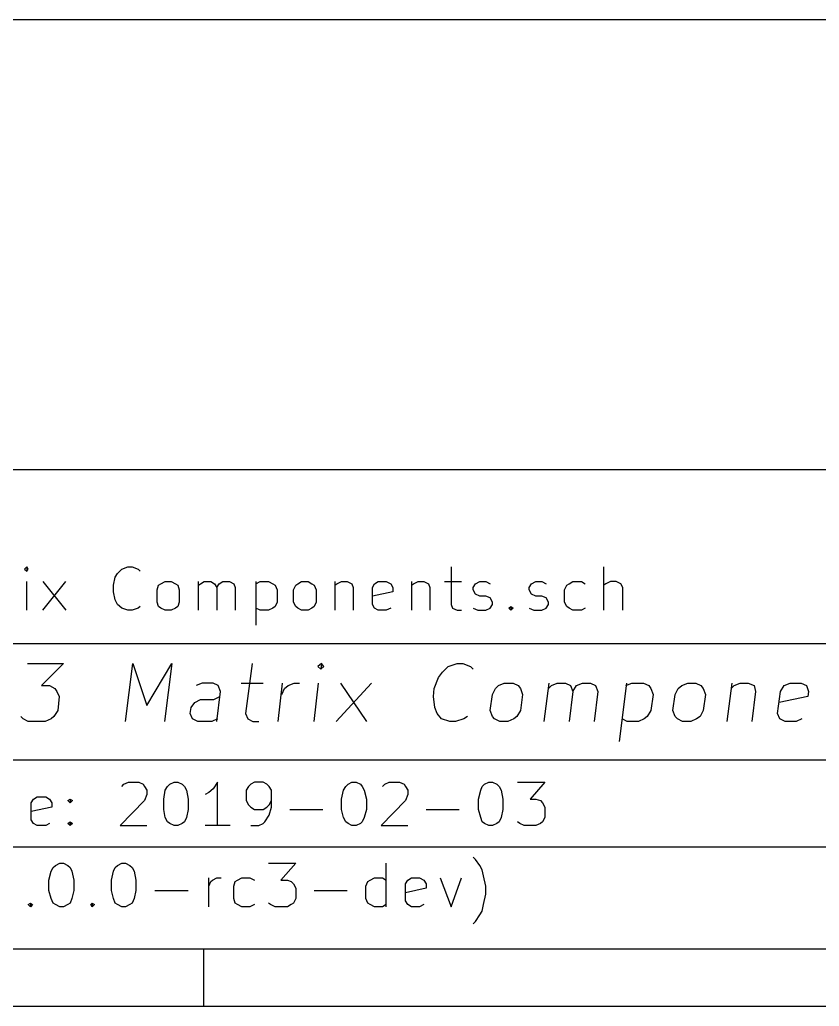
# Model space of a CAD drawing. Extents: x 10 to 287, y -200 to -10.
# Drawn here: x 203.67 to 231.23, y -200 to -166.01 of the extents above; entities that cross this region are included whole.
import ezdxf

# ---------------------------------------------------------------- set-up
doc = ezdxf.new("R2010")
doc.units = 0
doc.header["$MEASUREMENT"] = 0
doc.layers.add('RED2', color=1, linetype='CONTINUOUS')

msp = doc.modelspace()

# ---------------------------------------------------------------- linework, layer by layer
at = {"layer": 'RED2', "linetype": 'CONTINUOUS'}
for p, q in [((285.013, -166.014), (177.013, -166.014)), ((177.013, -181.508), (285.013, -181.508)), ((203.911, -184.861), (203.835, -184.937)), ((203.962, -184.937), (203.911, -184.861)), ((203.911, -184.861), (203.911, -185.014)), ((207.188, -184.937), (207.391, -184.861)), ((207.391, -184.861), (207.543, -184.861)), ((207.543, -184.861), (207.747, -184.937)), ((218.542, -184.861), (218.542, -186.157)), ((223.799, -186.36), (223.799, -184.861)), ((203.835, -184.937), (203.911, -185.014)), ((203.911, -185.014), (203.962, -184.937)), ((206.908, -185.496), (206.959, -185.217)), ((206.959, -185.217), (207.035, -185.09)), ((207.035, -185.09), (207.188, -184.937)), ((207.747, -184.937), (207.823, -185.014)), ((203.911, -186.36), (203.911, -185.369)), ((204.47, -186.36), (205.257, -185.369)), ((204.47, -185.369), (205.257, -186.36)), ((206.908, -185.725), (206.908, -185.496)), ((208.407, -185.649), (208.458, -185.496)), ((208.458, -185.496), (208.534, -185.445)), ((208.534, -185.445), (208.686, -185.369)), ((208.686, -185.369), (208.89, -185.369)), ((208.89, -185.369), (209.042, -185.445)), ((209.042, -185.445), (209.118, -185.496)), ((209.118, -185.496), (209.169, -185.649)), ((209.829, -186.36), (209.829, -185.369)), ((209.829, -185.496), (209.906, -185.445)), ((209.906, -185.445), (210.033, -185.369)), ((210.033, -185.369), (210.261, -185.369)), ((210.261, -185.369), (210.388, -185.445)), ((210.388, -185.445), (210.464, -185.572)), ((210.464, -185.572), (210.541, -185.445)), ((210.541, -185.445), (210.668, -185.369)), ((210.668, -185.369), (210.896, -185.369)), ((210.896, -185.369), (211.049, -185.445)), ((211.049, -185.445), (211.099, -185.572)), ((211.811, -185.369), (211.811, -186.868)), ((211.811, -185.445), (211.963, -185.369)), ((211.963, -185.369), (212.242, -185.369)), ((212.242, -185.369), (212.395, -185.445)), ((212.395, -185.445), (212.471, -185.496)), ((212.471, -185.496), (212.547, -185.649)), ((213.106, -185.649), (213.182, -185.496)), ((213.182, -185.496), (213.258, -185.445)), ((213.258, -185.445), (213.385, -185.369)), ((213.385, -185.369), (213.614, -185.369)), ((213.614, -185.369), (213.741, -185.445)), ((213.741, -185.445), (213.817, -185.496)), ((213.817, -185.496), (213.893, -185.649)), ((214.528, -185.369), (214.528, -186.36)), ((214.528, -185.496), (214.605, -185.445)), ((214.605, -185.445), (214.757, -185.369)), ((214.757, -185.369), (214.96, -185.369)), ((214.96, -185.369), (215.113, -185.445)), ((215.113, -185.445), (215.163, -185.572)), ((215.824, -185.572), (215.9, -185.445)), ((215.9, -185.445), (216.027, -185.369)), ((216.027, -185.369), (216.306, -185.369)), ((216.306, -185.369), (216.459, -185.445)), ((216.459, -185.445), (216.535, -185.572)), ((217.17, -185.369), (217.17, -186.36)), ((217.17, -185.496), (217.246, -185.445)), ((217.246, -185.445), (217.399, -185.369)), ((217.399, -185.369), (217.602, -185.369)), ((217.602, -185.369), (217.754, -185.445)), ((217.754, -185.445), (217.805, -185.572)), ((218.313, -185.369), (218.897, -185.369)), ((219.304, -185.572), (219.38, -185.445)), ((219.38, -185.445), (219.532, -185.369)), ((219.532, -185.369), (219.735, -185.369)), ((219.735, -185.369), (219.888, -185.445)), ((221.234, -185.572), (221.31, -185.445)), ((221.31, -185.445), (221.463, -185.369)), ((221.463, -185.369), (221.666, -185.369)), ((221.666, -185.369), (221.818, -185.445)), ((222.453, -185.649), (222.529, -185.496)), ((222.529, -185.496), (222.606, -185.445)), ((222.606, -185.445), (222.733, -185.369)), ((222.733, -185.369), (223.037, -185.369)), ((223.037, -185.369), (223.164, -185.445)), ((223.876, -185.445), (223.799, -185.496)), ((224.028, -185.369), (223.876, -185.445)), ((224.231, -185.369), (224.028, -185.369)), ((224.384, -185.445), (224.231, -185.369)), ((224.46, -185.572), (224.384, -185.445)), ((206.959, -186.004), (206.908, -185.725)), ((208.407, -186.08), (208.407, -185.649)), ((209.169, -185.649), (209.169, -186.08)), ((210.464, -185.572), (210.464, -186.36)), ((211.099, -185.572), (211.099, -186.36)), ((212.547, -185.649), (212.547, -186.08)), ((213.106, -186.08), (213.106, -185.649)), ((213.893, -185.649), (213.893, -186.08)), ((215.163, -185.572), (215.163, -186.36)), ((215.824, -186.157), (215.824, -185.572)), ((216.535, -185.725), (215.824, -185.877)), ((216.535, -185.572), (216.535, -185.725)), ((217.805, -185.572), (217.805, -186.36)), ((219.304, -185.649), (219.304, -185.572)), ((219.38, -185.801), (219.304, -185.649)), ((219.532, -185.877), (219.38, -185.801)), ((219.735, -185.877), (219.532, -185.877)), ((219.888, -185.928), (219.735, -185.877)), ((221.234, -185.649), (221.234, -185.572)), ((221.31, -185.801), (221.234, -185.649)), ((221.463, -185.877), (221.31, -185.801)), ((221.666, -185.877), (221.463, -185.877)), ((221.818, -185.928), (221.666, -185.877)), ((222.453, -186.08), (222.453, -185.649)), ((224.46, -186.36), (224.46, -185.572)), ((207.035, -186.157), (206.959, -186.004)), ((207.188, -186.284), (207.035, -186.157)), ((207.823, -186.233), (207.747, -186.284)), ((208.458, -186.233), (208.407, -186.08)), ((208.534, -186.284), (208.458, -186.233)), ((209.118, -186.233), (209.042, -186.284)), ((209.169, -186.08), (209.118, -186.233)), ((212.471, -186.233), (212.395, -186.284)), ((212.547, -186.08), (212.471, -186.233)), ((213.182, -186.233), (213.106, -186.08)), ((213.258, -186.284), (213.182, -186.233)), ((213.817, -186.233), (213.741, -186.284)), ((213.893, -186.08), (213.817, -186.233)), ((215.9, -186.284), (215.824, -186.157)), ((218.542, -186.157), (218.592, -186.284)), ((219.964, -186.08), (219.888, -185.928)), ((219.888, -186.284), (219.964, -186.157)), ((219.964, -186.157), (219.964, -186.08)), ((220.523, -186.284), (220.599, -186.233)), ((220.599, -186.233), (220.675, -186.284)), ((220.599, -186.233), (220.599, -186.36)), ((221.894, -186.08), (221.818, -185.928)), ((221.818, -186.284), (221.894, -186.157)), ((221.894, -186.157), (221.894, -186.08)), ((222.529, -186.233), (222.453, -186.08)), ((222.606, -186.284), (222.529, -186.233)), ((207.391, -186.36), (207.188, -186.284)), ((207.543, -186.36), (207.391, -186.36)), ((207.747, -186.284), (207.543, -186.36)), ((208.686, -186.36), (208.534, -186.284)), ((208.89, -186.36), (208.686, -186.36)), ((209.042, -186.284), (208.89, -186.36)), ((211.963, -186.36), (211.811, -186.284)), ((212.242, -186.36), (211.963, -186.36)), ((212.395, -186.284), (212.242, -186.36)), ((213.385, -186.36), (213.258, -186.284)), ((213.614, -186.36), (213.385, -186.36)), ((213.741, -186.284), (213.614, -186.36)), ((216.027, -186.36), (215.9, -186.284)), ((216.306, -186.36), (216.027, -186.36)), ((216.459, -186.284), (216.306, -186.36)), ((218.592, -186.284), (218.745, -186.36)), ((218.745, -186.36), (218.897, -186.36)), ((219.304, -186.284), (219.456, -186.36)), ((219.456, -186.36), (219.735, -186.36)), ((219.735, -186.36), (219.888, -186.284)), ((220.599, -186.36), (220.523, -186.284)), ((220.675, -186.284), (220.599, -186.36)), ((221.234, -186.284), (221.386, -186.36)), ((221.386, -186.36), (221.666, -186.36)), ((221.666, -186.36), (221.818, -186.284)), ((222.733, -186.36), (222.606, -186.284)), ((223.037, -186.36), (222.733, -186.36)), ((223.164, -186.284), (223.037, -186.36)), ((177.013, -187.503), (285.013, -187.503)), ((203.937, -188.189), (205.181, -188.189)), ((205.181, -188.189), (204.419, -188.951)), ((207.315, -190.195), (207.569, -188.189)), ((207.569, -188.189), (208.051, -189.636)), ((208.051, -189.636), (208.915, -188.189)), ((208.915, -188.189), (208.661, -190.195)), ((211.684, -188.189), (211.455, -189.916)), ((214.071, -188.189), (213.944, -188.29)), ((214.071, -188.189), (214.046, -188.392)), ((214.147, -188.29), (214.071, -188.189)), ((218.44, -188.29), (218.745, -188.189)), ((218.745, -188.189), (218.948, -188.189)), ((218.948, -188.189), (219.202, -188.29)), ((213.944, -188.29), (214.046, -188.392)), ((214.046, -188.392), (214.147, -188.29)), ((218.11, -188.671), (218.237, -188.493)), ((218.237, -188.493), (218.44, -188.29)), ((219.202, -188.29), (219.304, -188.392)), ((204.419, -188.951), (204.699, -188.951)), ((204.699, -188.951), (204.876, -189.052)), ((209.956, -188.874), (209.753, -188.951)), ((210.337, -188.874), (209.956, -188.874)), ((210.515, -188.951), (210.337, -188.874)), ((210.591, -189.154), (210.515, -188.951)), ((211.303, -188.874), (212.065, -188.874)), ((212.573, -190.195), (212.725, -188.874)), ((212.801, -189.052), (212.928, -188.951)), ((212.928, -188.951), (213.131, -188.874)), ((213.131, -188.874), (213.309, -188.874)), ((213.817, -190.195), (213.97, -188.874)), ((214.579, -190.195), (215.798, -188.874)), ((214.732, -188.874), (215.621, -190.195)), ((217.957, -189.052), (218.11, -188.671)), ((220.066, -189.052), (220.167, -188.951)), ((220.167, -188.951), (220.37, -188.874)), ((220.37, -188.874), (220.675, -188.874)), ((220.675, -188.874), (220.853, -188.951)), ((220.853, -188.951), (220.929, -189.052)), ((221.742, -190.195), (221.92, -188.874)), ((221.894, -189.052), (221.996, -188.951)), ((221.996, -188.951), (222.199, -188.874)), ((222.199, -188.874), (222.479, -188.874)), ((222.479, -188.874), (222.656, -188.951)), ((222.656, -188.951), (222.733, -189.154)), ((222.733, -189.154), (222.86, -188.951)), ((222.86, -188.951), (223.063, -188.874)), ((223.063, -188.874), (223.342, -188.874)), ((223.342, -188.874), (223.52, -188.951)), ((223.52, -188.951), (223.596, -189.154)), ((224.587, -188.874), (224.333, -190.881)), ((224.561, -188.951), (224.765, -188.874)), ((224.765, -188.874), (225.171, -188.874)), ((225.171, -188.874), (225.349, -188.951)), ((225.349, -188.951), (225.425, -189.052)), ((226.365, -189.052), (226.492, -188.951)), ((226.492, -188.951), (226.695, -188.874)), ((226.695, -188.874), (226.974, -188.874)), ((226.974, -188.874), (227.152, -188.951)), ((227.152, -188.951), (227.228, -189.052)), ((228.219, -188.874), (228.041, -190.195)), ((228.194, -189.052), (228.295, -188.951)), ((228.295, -188.951), (228.498, -188.874)), ((228.498, -188.874), (228.778, -188.874)), ((228.778, -188.874), (228.981, -188.951)), ((228.981, -188.951), (229.032, -189.154)), ((229.895, -189.154), (230.022, -188.951)), ((230.022, -188.951), (230.226, -188.874)), ((230.226, -188.874), (230.607, -188.874)), ((230.607, -188.874), (230.784, -188.951)), ((230.784, -188.951), (230.861, -189.154)), ((204.876, -189.052), (204.953, -189.154)), ((204.953, -189.154), (205.029, -189.332)), ((210.464, -190.195), (210.591, -189.154)), ((212.7, -189.255), (212.801, -189.052)), ((217.932, -189.332), (217.957, -189.052)), ((219.888, -189.814), (219.964, -189.255)), ((219.964, -189.255), (220.066, -189.052)), ((220.929, -189.052), (221.005, -189.255)), ((221.005, -189.255), (220.929, -189.814)), ((222.733, -189.154), (222.606, -190.195)), ((223.596, -189.154), (223.469, -190.195)), ((225.425, -189.052), (225.501, -189.255)), ((225.501, -189.255), (225.425, -189.814)), ((226.187, -189.814), (226.263, -189.255)), ((226.263, -189.255), (226.365, -189.052)), ((227.228, -189.052), (227.305, -189.255)), ((227.305, -189.255), (227.228, -189.814)), ((229.032, -189.154), (228.905, -190.195)), ((229.794, -189.916), (229.895, -189.154)), ((230.861, -189.154), (230.835, -189.332)), ((205.029, -189.332), (204.978, -189.814)), ((209.575, -189.713), (209.702, -189.535)), ((209.702, -189.535), (209.906, -189.433)), ((209.906, -189.433), (210.363, -189.433)), ((210.363, -189.433), (210.566, -189.332)), ((217.983, -189.713), (217.932, -189.332)), ((230.835, -189.332), (229.845, -189.535)), ((204.978, -189.814), (204.851, -190.017)), ((209.55, -189.916), (209.575, -189.713)), ((209.626, -190.094), (209.55, -189.916)), ((211.455, -189.916), (211.531, -190.094)), ((218.059, -189.916), (217.983, -189.713)), ((218.211, -190.094), (218.059, -189.916)), ((219.964, -190.017), (219.888, -189.814)), ((220.929, -189.814), (220.802, -190.017)), ((225.425, -189.814), (225.298, -190.017)), ((226.263, -190.017), (226.187, -189.814)), ((227.228, -189.814), (227.127, -190.017)), ((229.87, -190.094), (229.794, -189.916)), ((203.784, -190.094), (203.708, -190.017)), ((203.962, -190.195), (203.784, -190.094)), ((204.546, -190.195), (203.962, -190.195)), ((204.749, -190.094), (204.546, -190.195)), ((204.851, -190.017), (204.749, -190.094)), ((209.804, -190.195), (209.626, -190.094)), ((210.287, -190.195), (209.804, -190.195)), ((210.49, -190.094), (210.287, -190.195)), ((211.531, -190.094), (211.709, -190.195)), ((211.709, -190.195), (211.912, -190.195)), ((218.491, -190.195), (218.211, -190.094)), ((218.694, -190.195), (218.491, -190.195)), ((218.973, -190.094), (218.694, -190.195)), ((219.1, -190.017), (218.973, -190.094)), ((220.04, -190.094), (219.964, -190.017)), ((220.218, -190.195), (220.04, -190.094)), ((220.497, -190.195), (220.218, -190.195)), ((220.701, -190.094), (220.497, -190.195)), ((220.802, -190.017), (220.701, -190.094)), ((224.612, -190.195), (224.434, -190.094)), ((224.993, -190.195), (224.612, -190.195)), ((225.196, -190.094), (224.993, -190.195)), ((225.298, -190.017), (225.196, -190.094)), ((226.339, -190.094), (226.263, -190.017)), ((226.517, -190.195), (226.339, -190.094)), ((226.797, -190.195), (226.517, -190.195)), ((227, -190.094), (226.797, -190.195)), ((227.127, -190.017), (227, -190.094)), ((230.048, -190.195), (229.87, -190.094)), ((230.429, -190.195), (230.048, -190.195)), ((230.632, -190.094), (230.429, -190.195)), ((177.013, -191.516), (285.013, -191.516)), ((207.188, -192.43), (207.264, -192.354)), ((207.264, -192.354), (207.416, -192.278)), ((207.416, -192.278), (207.772, -192.278)), ((207.772, -192.278), (207.924, -192.354)), ((207.924, -192.354), (207.975, -192.43)), ((208.763, -192.43), (208.839, -192.354)), ((208.839, -192.354), (208.991, -192.278)), ((208.991, -192.278), (209.118, -192.278)), ((209.118, -192.278), (209.271, -192.354)), ((209.271, -192.354), (209.347, -192.43)), ((210.49, -192.278), (210.337, -192.507)), ((210.49, -193.777), (210.49, -192.278)), ((211.633, -192.354), (211.557, -192.43)), ((211.76, -192.278), (211.633, -192.354)), ((212.065, -192.278), (211.76, -192.278)), ((212.192, -192.354), (212.065, -192.278)), ((212.268, -192.43), (212.192, -192.354)), ((214.909, -192.43), (214.986, -192.354)), ((214.986, -192.354), (215.113, -192.278)), ((215.113, -192.278), (215.265, -192.278)), ((215.265, -192.278), (215.417, -192.354)), ((215.417, -192.354), (215.468, -192.43)), ((216.179, -192.43), (216.256, -192.354)), ((216.256, -192.354), (216.408, -192.278)), ((216.408, -192.278), (216.764, -192.278)), ((216.764, -192.278), (216.916, -192.354)), ((216.916, -192.354), (216.967, -192.43)), ((219.608, -192.43), (219.685, -192.354)), ((219.685, -192.354), (219.837, -192.278)), ((219.837, -192.278), (219.964, -192.278)), ((219.964, -192.278), (220.116, -192.354)), ((220.116, -192.354), (220.193, -192.43)), ((220.828, -192.278), (221.767, -192.278)), ((221.767, -192.278), (221.259, -192.862)), ((207.975, -192.43), (208.051, -192.557)), ((208.051, -192.557), (208.051, -192.71)), ((208.636, -192.862), (208.686, -192.557)), ((208.686, -192.557), (208.763, -192.43)), ((209.347, -192.43), (209.423, -192.557)), ((209.423, -192.557), (209.474, -192.862)), ((210.185, -192.634), (210.058, -192.71)), ((210.337, -192.507), (210.185, -192.634)), ((211.557, -192.43), (211.48, -192.557)), ((211.48, -192.557), (211.48, -192.913)), ((212.344, -192.557), (212.268, -192.43)), ((212.344, -193.142), (212.344, -192.557)), ((214.757, -192.862), (214.833, -192.557)), ((214.833, -192.557), (214.909, -192.43)), ((215.468, -192.43), (215.544, -192.557)), ((215.544, -192.557), (215.621, -192.862)), ((216.967, -192.43), (217.043, -192.557)), ((217.043, -192.557), (217.043, -192.71)), ((219.481, -192.862), (219.558, -192.557)), ((219.558, -192.557), (219.608, -192.43)), ((220.193, -192.43), (220.269, -192.557)), ((220.269, -192.557), (220.32, -192.862)), ((204.064, -192.989), (204.14, -192.862)), ((204.064, -193.573), (204.064, -192.989)), ((204.14, -192.862), (204.267, -192.786)), ((204.267, -192.786), (204.572, -192.786)), ((204.572, -192.786), (204.699, -192.862)), ((204.699, -192.862), (204.775, -192.989)), ((204.775, -192.989), (204.775, -193.142)), ((205.334, -192.913), (205.41, -192.862)), ((205.41, -192.989), (205.334, -192.913)), ((205.41, -192.862), (205.486, -192.913)), ((205.41, -192.862), (205.41, -192.989)), ((205.486, -192.913), (205.41, -192.989)), ((207.975, -192.913), (207.137, -193.777)), ((208.051, -192.71), (207.975, -192.913)), ((208.636, -193.218), (208.636, -192.862)), ((209.474, -192.862), (209.474, -193.218)), ((211.48, -192.913), (211.557, -193.065)), ((212.268, -193.065), (212.344, -192.913)), ((214.757, -193.218), (214.757, -192.862)), ((215.621, -192.862), (215.621, -193.218)), ((216.967, -192.913), (216.129, -193.777)), ((217.043, -192.71), (216.967, -192.913)), ((219.481, -193.218), (219.481, -192.862)), ((220.32, -192.862), (220.32, -193.218)), ((221.259, -192.862), (221.463, -192.862)), ((221.463, -192.862), (221.615, -192.913)), ((221.615, -192.913), (221.691, -192.989)), ((221.691, -192.989), (221.767, -193.142)), ((204.775, -193.142), (204.064, -193.294)), ((208.686, -193.497), (208.636, -193.218)), ((209.474, -193.218), (209.423, -193.497)), ((211.557, -193.065), (211.633, -193.142)), ((211.633, -193.142), (211.76, -193.218)), ((211.76, -193.218), (212.065, -193.218)), ((212.065, -193.218), (212.192, -193.142)), ((212.192, -193.142), (212.268, -193.065)), ((212.268, -193.421), (212.344, -193.142)), ((212.979, -193.218), (214.122, -193.218)), ((214.833, -193.497), (214.757, -193.218)), ((215.621, -193.218), (215.544, -193.497)), ((217.678, -193.218), (218.821, -193.218)), ((219.558, -193.497), (219.481, -193.218)), ((220.32, -193.218), (220.269, -193.497)), ((221.767, -193.142), (221.767, -193.497)), ((204.14, -193.7), (204.064, -193.573)), ((204.267, -193.777), (204.14, -193.7)), ((204.699, -193.7), (204.572, -193.777)), ((205.334, -193.7), (205.41, -193.65)), ((205.41, -193.777), (205.334, -193.7)), ((205.41, -193.65), (205.486, -193.7)), ((205.41, -193.65), (205.41, -193.777)), ((205.486, -193.7), (205.41, -193.777)), ((208.763, -193.65), (208.686, -193.497)), ((208.839, -193.7), (208.763, -193.65)), ((208.991, -193.777), (208.839, -193.7)), ((209.271, -193.7), (209.118, -193.777)), ((209.347, -193.65), (209.271, -193.7)), ((209.423, -193.497), (209.347, -193.65)), ((211.912, -193.777), (212.065, -193.7)), ((212.065, -193.7), (212.115, -193.65)), ((212.115, -193.65), (212.268, -193.421)), ((214.909, -193.65), (214.833, -193.497)), ((214.986, -193.7), (214.909, -193.65)), ((215.113, -193.777), (214.986, -193.7)), ((215.417, -193.7), (215.265, -193.777)), ((215.468, -193.65), (215.417, -193.7)), ((215.544, -193.497), (215.468, -193.65)), ((219.608, -193.65), (219.558, -193.497)), ((219.685, -193.7), (219.608, -193.65)), ((219.837, -193.777), (219.685, -193.7)), ((220.116, -193.7), (219.964, -193.777)), ((220.193, -193.65), (220.116, -193.7)), ((220.269, -193.497), (220.193, -193.65)), ((220.904, -193.7), (220.828, -193.65)), ((221.056, -193.777), (220.904, -193.7)), ((221.615, -193.7), (221.463, -193.777)), ((221.691, -193.65), (221.615, -193.7)), ((221.767, -193.497), (221.691, -193.65)), ((204.572, -193.777), (204.267, -193.777)), ((207.137, -193.777), (208.051, -193.777)), ((209.118, -193.777), (208.991, -193.777)), ((210.922, -193.777), (210.058, -193.777)), ((211.633, -193.777), (211.912, -193.777)), ((215.265, -193.777), (215.113, -193.777)), ((216.129, -193.777), (217.043, -193.777)), ((219.964, -193.777), (219.837, -193.777)), ((221.463, -193.777), (221.056, -193.777)), ((177.013, -194.513), (285.013, -194.513)), ((204.902, -195.148), (205.054, -195.072)), ((205.054, -195.072), (205.181, -195.072)), ((205.181, -195.072), (205.334, -195.148)), ((207.035, -195.148), (207.188, -195.072)), ((207.188, -195.072), (207.315, -195.072)), ((207.315, -195.072), (207.467, -195.148)), ((212.242, -195.072), (213.182, -195.072)), ((213.182, -195.072), (212.674, -195.656)), ((216.306, -196.571), (216.306, -195.072)), ((219.38, -194.945), (219.304, -194.869)), ((219.532, -195.148), (219.38, -194.945)), ((204.673, -195.656), (204.749, -195.351)), ((204.749, -195.351), (204.826, -195.224)), ((204.826, -195.224), (204.902, -195.148)), ((205.334, -195.148), (205.41, -195.224)), ((205.41, -195.224), (205.461, -195.351)), ((205.461, -195.351), (205.537, -195.656)), ((206.832, -195.656), (206.908, -195.351)), ((206.908, -195.351), (206.959, -195.224)), ((206.959, -195.224), (207.035, -195.148)), ((207.467, -195.148), (207.543, -195.224)), ((207.543, -195.224), (207.62, -195.351)), ((207.62, -195.351), (207.67, -195.656)), ((219.608, -195.301), (219.532, -195.148)), ((219.659, -195.504), (219.608, -195.301)), ((204.673, -196.012), (204.673, -195.656)), ((205.537, -195.656), (205.537, -196.012)), ((206.832, -196.012), (206.832, -195.656)), ((207.67, -195.656), (207.67, -196.012)), ((210.185, -196.571), (210.185, -195.58)), ((210.185, -195.859), (210.261, -195.707)), ((210.261, -195.707), (210.312, -195.656)), ((210.312, -195.656), (210.464, -195.58)), ((210.464, -195.58), (210.617, -195.58)), ((211.049, -195.859), (211.099, -195.707)), ((211.099, -195.707), (211.176, -195.656)), ((211.176, -195.656), (211.328, -195.58)), ((211.328, -195.58), (211.607, -195.58)), ((211.607, -195.58), (211.76, -195.656)), ((212.674, -195.656), (212.903, -195.656)), ((212.903, -195.656), (213.03, -195.707)), ((213.03, -195.707), (213.106, -195.783)), ((215.595, -195.859), (215.671, -195.707)), ((215.671, -195.707), (215.748, -195.656)), ((215.748, -195.656), (215.9, -195.58)), ((215.9, -195.58), (216.179, -195.58)), ((216.179, -195.58), (216.306, -195.656)), ((216.967, -195.783), (217.043, -195.656)), ((217.043, -195.656), (217.17, -195.58)), ((217.17, -195.58), (217.449, -195.58)), ((217.449, -195.58), (217.602, -195.656)), ((217.602, -195.656), (217.678, -195.783)), ((218.161, -195.58), (218.542, -196.571)), ((218.542, -196.571), (218.897, -195.58)), ((219.735, -195.859), (219.659, -195.504)), ((204.749, -196.291), (204.673, -196.012)), ((205.537, -196.012), (205.461, -196.291)), ((206.908, -196.291), (206.832, -196.012)), ((207.67, -196.012), (207.62, -196.291)), ((208.331, -196.012), (209.474, -196.012)), ((211.049, -196.291), (211.049, -195.859)), ((213.106, -195.783), (213.182, -195.936)), ((213.182, -195.936), (213.182, -196.291)), ((213.817, -196.012), (214.96, -196.012)), ((215.595, -196.291), (215.595, -195.859)), ((216.967, -196.367), (216.967, -195.783)), ((217.678, -195.936), (216.967, -196.088)), ((217.678, -195.783), (217.678, -195.936)), ((219.735, -196.139), (219.735, -195.859)), ((204.826, -196.444), (204.749, -196.291)), ((205.461, -196.291), (205.41, -196.444)), ((206.959, -196.444), (206.908, -196.291)), ((207.62, -196.291), (207.543, -196.444)), ((211.099, -196.444), (211.049, -196.291)), ((213.182, -196.291), (213.106, -196.444)), ((215.671, -196.444), (215.595, -196.291)), ((217.043, -196.494), (216.967, -196.367)), ((219.659, -196.494), (219.735, -196.139)), ((203.962, -196.494), (204.038, -196.444)), ((204.038, -196.571), (203.962, -196.494)), ((204.038, -196.444), (204.114, -196.494)), ((204.038, -196.444), (204.038, -196.571)), ((204.114, -196.494), (204.038, -196.571)), ((204.902, -196.494), (204.826, -196.444)), ((205.054, -196.571), (204.902, -196.494)), ((205.181, -196.571), (205.054, -196.571)), ((205.334, -196.494), (205.181, -196.571)), ((205.41, -196.444), (205.334, -196.494)), ((206.121, -196.494), (206.172, -196.444)), ((206.172, -196.571), (206.121, -196.494)), ((206.172, -196.444), (206.248, -196.494)), ((206.172, -196.444), (206.172, -196.571)), ((206.248, -196.494), (206.172, -196.571)), ((207.035, -196.494), (206.959, -196.444)), ((207.188, -196.571), (207.035, -196.494)), ((207.315, -196.571), (207.188, -196.571)), ((207.467, -196.494), (207.315, -196.571)), ((207.543, -196.444), (207.467, -196.494)), ((211.176, -196.494), (211.099, -196.444)), ((211.328, -196.571), (211.176, -196.494)), ((211.607, -196.571), (211.328, -196.571)), ((211.76, -196.494), (211.607, -196.571)), ((212.319, -196.494), (212.242, -196.444)), ((212.471, -196.571), (212.319, -196.494)), ((212.903, -196.571), (212.471, -196.571)), ((213.03, -196.494), (212.903, -196.571)), ((213.106, -196.444), (213.03, -196.494)), ((215.748, -196.494), (215.671, -196.444)), ((215.9, -196.571), (215.748, -196.494)), ((216.179, -196.571), (215.9, -196.571)), ((216.306, -196.494), (216.179, -196.571)), ((217.17, -196.571), (217.043, -196.494)), ((217.449, -196.571), (217.17, -196.571)), ((217.602, -196.494), (217.449, -196.571)), ((219.532, -196.85), (219.608, -196.723)), ((219.608, -196.723), (219.659, -196.494)), ((219.304, -197.155), (219.38, -197.079)), ((219.38, -197.079), (219.532, -196.85)), ((11.9888, -198.018), (285.013, -198.018)), ((177.013, -198.018), (285.013, -198.018)), ((210.007, -198.018), (210.007, -200)), ((10.0076, -200), (286.995, -200))]:
    msp.add_line(p, q, dxfattribs=at)

doc.saveas('drawing.dxf')
